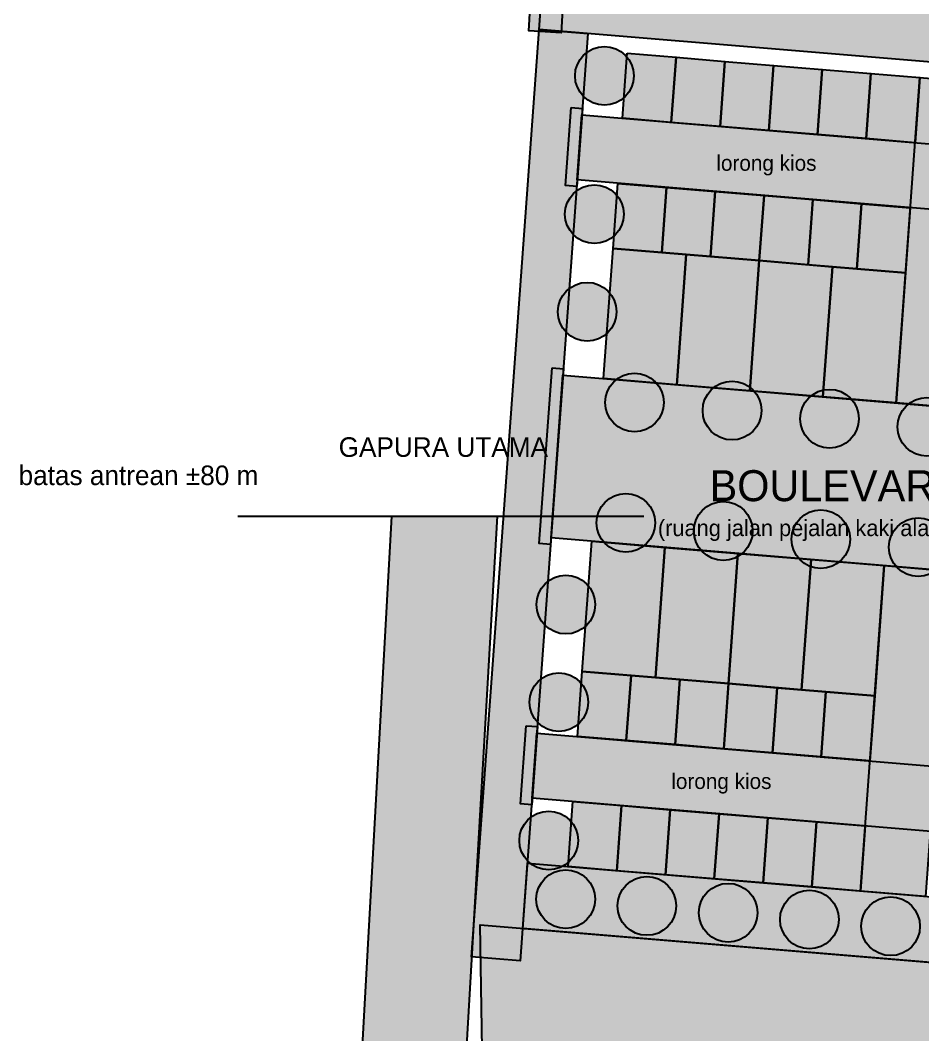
# Model space of a CAD drawing. Header units: centimetres. Extents: x 84414 to 95049, y -40145 to -11296.
# Drawn here: x 84414 to 89950, y -35311 to -29092 of the extents above; entities that cross this region are included whole.
import ezdxf
from ezdxf.enums import TextEntityAlignment as Align

# ---------------------------------------------------------------- set-up
doc = ezdxf.new("R2010")
doc.units = ezdxf.units.CM
for name, color, linetype in [('D_BlokKios_Koridor', 51, 'Continuous'), ('D_BlokKios_Unit', 6, 'Continuous'), ('D_Pejalan_Kaki', 3, 'Continuous'), ('D_Pintu', 1, 'Continuous'), ('D_Showcase_Plaza', 51, 'Continuous'), ('D_Taman', 94, 'Continuous'), ('D_Teks', 7, 'Continuous'), ('D_Zona_Antrean', 1, 'Continuous')]:
    doc.layers.add(name, color=color, linetype=linetype)

msp = doc.modelspace()

# ---------------------------------------------------------------- hatches: boundary and pattern name
at = {"layer": 'D_BlokKios_Koridor', "transparency": 33554585}
for points in [[(87859.4, -29672.5), (92094.7, -30025.4), (92065.7, -30424.3), (87830.3, -30071.5)], [(87583.2, -33462.5), (91818.5, -33815.3), (91789.4, -34214.3), (87554.1, -33861.4)]]:
    msp.add_hatch(color=51, dxfattribs=at).paths.add_polyline_path(points)
at = {"layer": 'D_BlokKios_Unit', "transparency": 33554585}
for color, points in [(6, [(88137.6, -29294.3), (88436.6, -29319.2), (88407.5, -29718.2), (88108.5, -29693.3)]), (6, [(88436.6, -29319.2), (88735.6, -29344.1), (88706.5, -29743.1), (88407.5, -29718.2)]), (6, [(88735.6, -29344.1), (89034.5, -29369.1), (89005.4, -29768), (88706.5, -29743.1)]), (6, [(89034.5, -29369.1), (89333.5, -29394), (89304.4, -29792.9), (89005.4, -29768)]), (6, [(89333.5, -29394), (89632.4, -29418.9), (89603.4, -29817.8), (89304.4, -29792.9)]), (6, [(89632.4, -29418.9), (89931.4, -29443.8), (89902.3, -29842.7), (89603.4, -29817.8)]), (6, [(88079.5, -30092.2), (88378.4, -30117.1), (88349.4, -30516.1), (88050.4, -30491.2)]), (6, [(88378.4, -30117.1), (88677.4, -30142), (88648.3, -30541), (88349.4, -30516.1)]), (6, [(88677.4, -30142), (88976.4, -30166.9), (88947.3, -30565.9), (88648.3, -30541)]), (6, [(88976.4, -30166.9), (89275.3, -30191.8), (89246.3, -30590.8), (88947.3, -30565.9)]), (6, [(89275.3, -30191.8), (89574.3, -30216.7), (89545.2, -30615.7), (89246.3, -30590.8)]), (6, [(89574.3, -30216.7), (89873.3, -30241.7), (89844.2, -30640.6), (89545.2, -30615.7)]), (1, [(88050.4, -30491.2), (88498.8, -30528.5), (88440.7, -31326.4), (87992.2, -31289)]), (1, [(88498.8, -30528.5), (88947.3, -30565.9), (88889.1, -31363.8), (88440.7, -31326.4)]), (1, [(88947.3, -30565.9), (89395.7, -30603.2), (89337.6, -31401.1), (88889.1, -31363.8)]), (1, [(89395.7, -30603.2), (89844.2, -30640.6), (89786, -31438.5), (89337.6, -31401.1)]), (1, [(87919.6, -32286.4), (88368, -32323.8), (88309.9, -33121.6), (87861.4, -33084.3)]), (1, [(88368, -32323.8), (88816.5, -32361.1), (88758.3, -33159), (88309.9, -33121.6)]), (1, [(88816.5, -32361.1), (89264.9, -32398.5), (89206.7, -33196.4), (88758.3, -33159)]), (1, [(89264.9, -32398.5), (89713.3, -32435.8), (89655.2, -33233.7), (89206.7, -33196.4)]), (6, [(87861.4, -33084.3), (88160.4, -33109.2), (88131.3, -33508.1), (87832.3, -33483.2)]), (6, [(88160.4, -33109.2), (88459.3, -33134.1), (88430.3, -33533), (88131.3, -33508.1)]), (6, [(88459.3, -33134.1), (88758.3, -33159), (88729.2, -33557.9), (88430.3, -33533)]), (6, [(88758.3, -33159), (89057.3, -33183.9), (89028.2, -33582.8), (88729.2, -33557.9)]), (6, [(89057.3, -33183.9), (89356.2, -33208.8), (89327.2, -33607.8), (89028.2, -33582.8)]), (6, [(89356.2, -33208.8), (89655.2, -33233.7), (89626.1, -33632.7), (89327.2, -33607.8)]), (6, [(87803.3, -33882.2), (88102.2, -33907.1), (88073.1, -34306), (87774.2, -34281.1)]), (6, [(88102.2, -33907.1), (88401.2, -33932), (88372.1, -34330.9), (88073.1, -34306)]), (6, [(88401.2, -33932), (88700.2, -33956.9), (88671.1, -34355.8), (88372.1, -34330.9)]), (6, [(88700.2, -33956.9), (88999.1, -33981.8), (88970, -34380.7), (88671.1, -34355.8)]), (6, [(88999.1, -33981.8), (89298.1, -34006.7), (89269, -34405.6), (88970, -34380.7)]), (6, [(89298.1, -34006.7), (89597, -34031.6), (89568, -34430.5), (89269, -34405.6)])]:
    msp.add_hatch(color=color, dxfattribs=at).paths.add_polyline_path(points)
at = {"layer": 'D_Pejalan_Kaki', "transparency": 33554585}
for points in [[(88317.9, -15650.3), (88517.6, -15661.9), (87732.7, -29169.1), (87533, -29157.5)], [(87628, -28720.1), (92859.9, -29155.9), (92828.7, -29584.8), (87596.8, -29148.9)], [(87596.8, -29148.9), (87895.8, -29173.8), (87481.4, -34858.8), (87182.5, -34833.9)], [(89931.4, -29443.8), (90330, -29477), (90184.7, -31471.7), (89786, -31438.5)], [(89713.3, -32435.8), (90112, -32469), (89966.6, -34463.8), (89568, -34430.5)]]:
    msp.add_hatch(color=3, dxfattribs=at).paths.add_polyline_path(points)
at = {"layer": 'D_Pintu', "transparency": 33554585}
for points in [[(87792.6, -29626.8), (87862.3, -29632.6), (87827.4, -30111.4), (87757.7, -30105.5)], [(87676.3, -31222.6), (87746, -31228.4), (87667.5, -32305.5), (87597.8, -32299.7)], [(87516.3, -33416.8), (87586.1, -33422.6), (87551.2, -33901.3), (87481.5, -33895.5)]]:
    msp.add_hatch(color=1, dxfattribs=at).paths.add_polyline_path(points)
at = {"layer": 'D_Showcase_Plaza', "transparency": 33554585}
msp.add_hatch(color=51, dxfattribs=at).paths.add_polyline_path([(87743.1, -31268.3), (91978.4, -31621.1), (91905.7, -32618.5), (87670.4, -32265.6)])
at = {"layer": 'D_Taman', "transparency": 33554585}
for points in [[(88177.2, -29433.1), (88176.3, -29415.5), (88173.7, -29398), (88169.4, -29380.9), (88163.5, -29364.3), (88155.9, -29348.3), (88146.8, -29333.1), (88136.3, -29319), (88124.4, -29305.9), (88111.4, -29294), (88097.2, -29283.5), (88082, -29274.4), (88066.1, -29266.8), (88049.4, -29260.9), (88032.3, -29256.6), (88014.8, -29254), (87997.2, -29253.1), (87979.5, -29254), (87962.1, -29256.6), (87944.9, -29260.9), (87928.3, -29266.8), (87912.3, -29274.4), (87897.2, -29283.5), (87883, -29294), (87869.9, -29305.9), (87858, -29319), (87847.5, -29333.1), (87838.4, -29348.3), (87830.9, -29364.3), (87824.9, -29380.9), (87820.6, -29398), (87818, -29415.5), (87817.2, -29433.1), (87818, -29450.8), (87820.6, -29468.3), (87824.9, -29485.4), (87830.9, -29502), (87838.4, -29518), (87847.5, -29533.1), (87858, -29547.3), (87869.9, -29560.4), (87883, -29572.3), (87897.2, -29582.8), (87912.3, -29591.9), (87928.3, -29599.4), (87944.9, -29605.4), (87962.1, -29609.7), (87979.5, -29612.3), (87997.2, -29613.1), (88014.8, -29612.3), (88032.3, -29609.7), (88049.4, -29605.4), (88066.1, -29599.4), (88082, -29591.9), (88097.2, -29582.8), (88111.4, -29572.3), (88124.4, -29560.4), (88136.3, -29547.3), (88146.8, -29533.1), (88155.9, -29518), (88163.5, -29502), (88169.4, -29485.4), (88173.7, -29468.3), (88176.3, -29450.8)], [(88115.4, -30280.9), (88114.5, -30263.2), (88111.9, -30245.8), (88107.6, -30228.6), (88101.7, -30212), (88094.1, -30196), (88085, -30180.9), (88074.5, -30166.7), (88062.7, -30153.6), (88049.6, -30141.8), (88035.4, -30131.2), (88020.2, -30122.1), (88004.3, -30114.6), (87987.6, -30108.6), (87970.5, -30104.4), (87953, -30101.8), (87935.4, -30100.9), (87917.7, -30101.8), (87900.3, -30104.4), (87883.1, -30108.6), (87866.5, -30114.6), (87850.5, -30122.1), (87835.4, -30131.2), (87821.2, -30141.8), (87808.1, -30153.6), (87796.2, -30166.7), (87785.7, -30180.9), (87776.6, -30196), (87769.1, -30212), (87763.1, -30228.6), (87758.8, -30245.8), (87756.2, -30263.2), (87755.4, -30280.9), (87756.2, -30298.5), (87758.8, -30316), (87763.1, -30333.1), (87769.1, -30349.8), (87776.6, -30365.7), (87785.7, -30380.9), (87796.2, -30395.1), (87808.1, -30408.2), (87821.2, -30420), (87835.4, -30430.6), (87850.5, -30439.6), (87866.5, -30447.2), (87883.1, -30453.1), (87900.3, -30457.4), (87917.7, -30460), (87935.4, -30460.9), (87953, -30460), (87970.5, -30457.4), (87987.6, -30453.1), (88004.3, -30447.2), (88020.2, -30439.6), (88035.4, -30430.6), (88049.6, -30420), (88062.7, -30408.2), (88074.5, -30395.1), (88085, -30380.9), (88094.1, -30365.7), (88101.7, -30349.8), (88107.6, -30333.1), (88111.9, -30316), (88114.5, -30298.5)], [(88071.8, -30879.3), (88070.9, -30861.7), (88068.3, -30844.2), (88064, -30827.1), (88058.1, -30810.4), (88050.5, -30794.5), (88041.4, -30779.3), (88030.9, -30765.1), (88019, -30752), (88006, -30740.2), (87991.8, -30729.6), (87976.6, -30720.6), (87960.7, -30713), (87944, -30707.1), (87926.9, -30702.8), (87909.4, -30700.2), (87891.8, -30699.3), (87874.1, -30700.2), (87856.7, -30702.8), (87839.5, -30707.1), (87822.9, -30713), (87806.9, -30720.6), (87791.8, -30729.6), (87777.6, -30740.2), (87764.5, -30752), (87752.6, -30765.1), (87742.1, -30779.3), (87733, -30794.5), (87725.5, -30810.4), (87719.5, -30827.1), (87715.2, -30844.2), (87712.6, -30861.7), (87711.8, -30879.3), (87712.6, -30896.9), (87715.2, -30914.4), (87719.5, -30931.6), (87725.5, -30948.2), (87733, -30964.2), (87742.1, -30979.3), (87752.6, -30993.5), (87764.5, -31006.6), (87777.6, -31018.4), (87791.8, -31029), (87806.9, -31038.1), (87822.9, -31045.6), (87839.5, -31051.6), (87856.7, -31055.8), (87874.1, -31058.4), (87891.8, -31059.3), (87909.4, -31058.4), (87926.9, -31055.8), (87944, -31051.6), (87960.7, -31045.6), (87976.6, -31038.1), (87991.8, -31029), (88006, -31018.4), (88019, -31006.6), (88030.9, -30993.5), (88041.4, -30979.3), (88050.5, -30964.2), (88058.1, -30948.2), (88064, -30931.6), (88068.3, -30914.4), (88070.9, -30896.9)], [(88362.1, -31435.3), (88361.2, -31417.7), (88358.6, -31400.2), (88354.4, -31383), (88348.4, -31366.4), (88340.9, -31350.4), (88331.8, -31335.3), (88321.2, -31321.1), (88309.4, -31308), (88296.3, -31296.2), (88282.1, -31285.6), (88267, -31276.6), (88251, -31269), (88234.4, -31263.1), (88217.2, -31258.8), (88199.8, -31256.2), (88182.1, -31255.3), (88164.5, -31256.2), (88147, -31258.8), (88129.9, -31263.1), (88113.2, -31269), (88097.3, -31276.6), (88082.1, -31285.6), (88067.9, -31296.2), (88054.8, -31308), (88043, -31321.1), (88032.4, -31335.3), (88023.4, -31350.4), (88015.8, -31366.4), (88009.9, -31383), (88005.6, -31400.2), (88003, -31417.7), (88002.1, -31435.3), (88003, -31452.9), (88005.6, -31470.4), (88009.9, -31487.6), (88015.8, -31504.2), (88023.4, -31520.2), (88032.4, -31535.3), (88043, -31549.5), (88054.8, -31562.6), (88067.9, -31574.4), (88082.1, -31585), (88097.3, -31594), (88113.2, -31601.6), (88129.9, -31607.6), (88147, -31611.8), (88164.5, -31614.4), (88182.1, -31615.3), (88199.8, -31614.4), (88217.2, -31611.8), (88234.4, -31607.6), (88251, -31601.6), (88267, -31594), (88282.1, -31585), (88296.3, -31574.4), (88309.4, -31562.6), (88321.2, -31549.5), (88331.8, -31535.3), (88340.9, -31520.2), (88348.4, -31504.2), (88354.4, -31487.6), (88358.6, -31470.4), (88361.2, -31452.9)], [(88960, -31485.1), (88959.2, -31467.5), (88956.6, -31450), (88952.3, -31432.9), (88946.3, -31416.2), (88938.8, -31400.3), (88929.7, -31385.1), (88919.2, -31370.9), (88907.3, -31357.8), (88894.2, -31346), (88880, -31335.5), (88864.9, -31326.4), (88848.9, -31318.8), (88832.3, -31312.9), (88815.2, -31308.6), (88797.7, -31306), (88780, -31305.1), (88762.4, -31306), (88744.9, -31308.6), (88727.8, -31312.9), (88711.2, -31318.8), (88695.2, -31326.4), (88680, -31335.5), (88665.8, -31346), (88652.8, -31357.8), (88640.9, -31370.9), (88630.4, -31385.1), (88621.3, -31400.3), (88613.7, -31416.2), (88607.8, -31432.9), (88603.5, -31450), (88600.9, -31467.5), (88600, -31485.1), (88600.9, -31502.8), (88603.5, -31520.2), (88607.8, -31537.4), (88613.7, -31554), (88621.3, -31570), (88630.4, -31585.1), (88640.9, -31599.3), (88652.8, -31612.4), (88665.8, -31624.3), (88680, -31634.8), (88695.2, -31643.9), (88711.2, -31651.4), (88727.8, -31657.4), (88744.9, -31661.7), (88762.4, -31664.2), (88780, -31665.1), (88797.7, -31664.2), (88815.2, -31661.7), (88832.3, -31657.4), (88848.9, -31651.4), (88864.9, -31643.9), (88880, -31634.8), (88894.2, -31624.3), (88907.3, -31612.4), (88919.2, -31599.3), (88929.7, -31585.1), (88938.8, -31570), (88946.3, -31554), (88952.3, -31537.4), (88956.6, -31520.2), (88959.2, -31502.8)], [(89558, -31534.9), (89557.1, -31517.3), (89554.5, -31499.8), (89550.2, -31482.7), (89544.3, -31466), (89536.7, -31450.1), (89527.6, -31434.9), (89517.1, -31420.7), (89505.2, -31407.6), (89492.2, -31395.8), (89478, -31385.3), (89462.8, -31376.2), (89446.8, -31368.6), (89430.2, -31362.7), (89413.1, -31358.4), (89395.6, -31355.8), (89378, -31354.9), (89360.3, -31355.8), (89342.8, -31358.4), (89325.7, -31362.7), (89309.1, -31368.6), (89293.1, -31376.2), (89278, -31385.3), (89263.8, -31395.8), (89250.7, -31407.6), (89238.8, -31420.7), (89228.3, -31434.9), (89219.2, -31450.1), (89211.7, -31466), (89205.7, -31482.7), (89201.4, -31499.8), (89198.8, -31517.3), (89198, -31534.9), (89198.8, -31552.6), (89201.4, -31570), (89205.7, -31587.2), (89211.7, -31603.8), (89219.2, -31619.8), (89228.3, -31634.9), (89238.8, -31649.1), (89250.7, -31662.2), (89263.8, -31674.1), (89278, -31684.6), (89293.1, -31693.7), (89309.1, -31701.2), (89325.7, -31707.2), (89342.8, -31711.5), (89360.3, -31714.1), (89378, -31714.9), (89395.6, -31714.1), (89413.1, -31711.5), (89430.2, -31707.2), (89446.8, -31701.2), (89462.8, -31693.7), (89478, -31684.6), (89492.2, -31674.1), (89505.2, -31662.2), (89517.1, -31649.1), (89527.6, -31634.9), (89536.7, -31619.8), (89544.3, -31603.8), (89550.2, -31587.2), (89554.5, -31570), (89557.1, -31552.6)], [(90155.9, -31584.7), (90155, -31567.1), (90152.4, -31549.6), (90148.1, -31532.5), (90142.2, -31515.9), (90134.6, -31499.9), (90125.6, -31484.7), (90115, -31470.6), (90103.2, -31457.5), (90090.1, -31445.6), (90075.9, -31435.1), (90060.7, -31426), (90044.8, -31418.4), (90028.1, -31412.5), (90011, -31408.2), (89993.5, -31405.6), (89975.9, -31404.7), (89958.2, -31405.6), (89940.8, -31408.2), (89923.6, -31412.5), (89907, -31418.4), (89891, -31426), (89875.9, -31435.1), (89861.7, -31445.6), (89848.6, -31457.5), (89836.8, -31470.6), (89826.2, -31484.7), (89817.1, -31499.9), (89809.6, -31515.9), (89803.6, -31532.5), (89799.4, -31549.6), (89796.8, -31567.1), (89795.9, -31584.7), (89796.8, -31602.4), (89799.4, -31619.9), (89803.6, -31637), (89809.6, -31653.6), (89817.1, -31669.6), (89826.2, -31684.7), (89836.8, -31698.9), (89848.6, -31712), (89861.7, -31723.9), (89875.9, -31734.4), (89891, -31743.5), (89907, -31751), (89923.6, -31757), (89940.8, -31761.3), (89958.2, -31763.9), (89975.9, -31764.7), (89993.5, -31763.9), (90011, -31761.3), (90028.1, -31757), (90044.8, -31751), (90060.7, -31743.5), (90075.9, -31734.4), (90090.1, -31723.9), (90103.2, -31712), (90115, -31698.9), (90125.6, -31684.7), (90134.6, -31669.6), (90142.2, -31653.6), (90148.1, -31637), (90152.4, -31619.9), (90155, -31602.4)], [(88308.3, -32173.3), (88307.5, -32155.7), (88304.9, -32138.2), (88300.6, -32121.1), (88294.6, -32104.5), (88287.1, -32088.5), (88278, -32073.3), (88267.5, -32059.2), (88255.6, -32046.1), (88242.5, -32034.2), (88228.3, -32023.7), (88213.2, -32014.6), (88197.2, -32007), (88180.6, -32001.1), (88163.4, -31996.8), (88146, -31994.2), (88128.3, -31993.3), (88110.7, -31994.2), (88093.2, -31996.8), (88076.1, -32001.1), (88059.4, -32007), (88043.5, -32014.6), (88028.3, -32023.7), (88014.1, -32034.2), (88001, -32046.1), (87989.2, -32059.2), (87978.7, -32073.3), (87969.6, -32088.5), (87962, -32104.5), (87956.1, -32121.1), (87951.8, -32138.2), (87949.2, -32155.7), (87948.3, -32173.3), (87949.2, -32191), (87951.8, -32208.5), (87956.1, -32225.6), (87962, -32242.2), (87969.6, -32258.2), (87978.7, -32273.3), (87989.2, -32287.5), (88001, -32300.6), (88014.1, -32312.5), (88028.3, -32323), (88043.5, -32332.1), (88059.4, -32339.6), (88076.1, -32345.6), (88093.2, -32349.9), (88110.7, -32352.5), (88128.3, -32353.3), (88146, -32352.5), (88163.4, -32349.9), (88180.6, -32345.6), (88197.2, -32339.6), (88213.2, -32332.1), (88228.3, -32323), (88242.5, -32312.5), (88255.6, -32300.6), (88267.5, -32287.5), (88278, -32273.3), (88287.1, -32258.2), (88294.6, -32242.2), (88300.6, -32225.6), (88304.9, -32208.5), (88307.5, -32191)], [(88906.2, -32223.2), (88905.4, -32205.5), (88902.8, -32188), (88898.5, -32170.9), (88892.5, -32154.3), (88885, -32138.3), (88875.9, -32123.2), (88865.4, -32109), (88853.5, -32095.9), (88840.4, -32084), (88826.2, -32073.5), (88811.1, -32064.4), (88795.1, -32056.9), (88778.5, -32050.9), (88761.4, -32046.6), (88743.9, -32044), (88726.2, -32043.2), (88708.6, -32044), (88691.1, -32046.6), (88674, -32050.9), (88657.4, -32056.9), (88641.4, -32064.4), (88626.2, -32073.5), (88612.1, -32084), (88599, -32095.9), (88587.1, -32109), (88576.6, -32123.2), (88567.5, -32138.3), (88559.9, -32154.3), (88554, -32170.9), (88549.7, -32188), (88547.1, -32205.5), (88546.2, -32223.2), (88547.1, -32240.8), (88549.7, -32258.3), (88554, -32275.4), (88559.9, -32292), (88567.5, -32308), (88576.6, -32323.2), (88587.1, -32337.3), (88599, -32350.4), (88612.1, -32362.3), (88626.2, -32372.8), (88641.4, -32381.9), (88657.4, -32389.5), (88674, -32395.4), (88691.1, -32399.7), (88708.6, -32402.3), (88726.2, -32403.2), (88743.9, -32402.3), (88761.4, -32399.7), (88778.5, -32395.4), (88795.1, -32389.5), (88811.1, -32381.9), (88826.2, -32372.8), (88840.4, -32362.3), (88853.5, -32350.4), (88865.4, -32337.3), (88875.9, -32323.2), (88885, -32308), (88892.5, -32292), (88898.5, -32275.4), (88902.8, -32258.3), (88905.4, -32240.8)], [(89504.2, -32273), (89503.3, -32255.3), (89500.7, -32237.9), (89496.4, -32220.7), (89490.5, -32204.1), (89482.9, -32188.1), (89473.8, -32173), (89463.3, -32158.8), (89451.5, -32145.7), (89438.4, -32133.8), (89424.2, -32123.3), (89409, -32114.2), (89393.1, -32106.7), (89376.4, -32100.7), (89359.3, -32096.4), (89341.8, -32093.8), (89324.2, -32093), (89306.5, -32093.8), (89289.1, -32096.4), (89271.9, -32100.7), (89255.3, -32106.7), (89239.3, -32114.2), (89224.2, -32123.3), (89210, -32133.8), (89196.9, -32145.7), (89185, -32158.8), (89174.5, -32173), (89165.4, -32188.1), (89157.9, -32204.1), (89151.9, -32220.7), (89147.6, -32237.9), (89145, -32255.3), (89144.2, -32273), (89145, -32290.6), (89147.6, -32308.1), (89151.9, -32325.2), (89157.9, -32341.9), (89165.4, -32357.8), (89174.5, -32373), (89185, -32387.2), (89196.9, -32400.3), (89210, -32412.1), (89224.2, -32422.6), (89239.3, -32431.7), (89255.3, -32439.3), (89271.9, -32445.2), (89289.1, -32449.5), (89306.5, -32452.1), (89324.2, -32453), (89341.8, -32452.1), (89359.3, -32449.5), (89376.4, -32445.2), (89393.1, -32439.3), (89409, -32431.7), (89424.2, -32422.6), (89438.4, -32412.1), (89451.5, -32400.3), (89463.3, -32387.2), (89473.8, -32373), (89482.9, -32357.8), (89490.5, -32341.9), (89496.4, -32325.2), (89500.7, -32308.1), (89503.3, -32290.6)], [(90102.1, -32322.8), (90101.2, -32305.1), (90098.6, -32287.7), (90094.4, -32270.5), (90088.4, -32253.9), (90080.8, -32237.9), (90071.8, -32222.8), (90061.2, -32208.6), (90049.4, -32195.5), (90036.3, -32183.6), (90022.1, -32173.1), (90007, -32164), (89991, -32156.5), (89974.4, -32150.5), (89957.2, -32146.2), (89939.7, -32143.7), (89922.1, -32142.8), (89904.5, -32143.7), (89887, -32146.2), (89869.9, -32150.5), (89853.2, -32156.5), (89837.3, -32164), (89822.1, -32173.1), (89807.9, -32183.6), (89794.8, -32195.5), (89783, -32208.6), (89772.4, -32222.8), (89763.4, -32237.9), (89755.8, -32253.9), (89749.9, -32270.5), (89745.6, -32287.7), (89743, -32305.1), (89742.1, -32322.8), (89743, -32340.4), (89745.6, -32357.9), (89749.9, -32375), (89755.8, -32391.7), (89763.4, -32407.6), (89772.4, -32422.8), (89783, -32437), (89794.8, -32450.1), (89807.9, -32461.9), (89822.1, -32472.4), (89837.3, -32481.5), (89853.2, -32489.1), (89869.9, -32495), (89887, -32499.3), (89904.5, -32501.9), (89922.1, -32502.8), (89939.7, -32501.9), (89957.2, -32499.3), (89974.4, -32495), (89991, -32489.1), (90007, -32481.5), (90022.1, -32472.4), (90036.3, -32461.9), (90049.4, -32450.1), (90061.2, -32437), (90071.8, -32422.8), (90080.8, -32407.6), (90088.4, -32391.7), (90094.4, -32375), (90098.6, -32357.9), (90101.2, -32340.4)], [(87940.9, -32674.5), (87940.1, -32656.9), (87937.5, -32639.4), (87933.2, -32622.3), (87927.2, -32605.7), (87919.7, -32589.7), (87910.6, -32574.5), (87900.1, -32560.4), (87888.2, -32547.3), (87875.1, -32535.4), (87860.9, -32524.9), (87845.8, -32515.8), (87829.8, -32508.2), (87813.2, -32502.3), (87796, -32498), (87778.6, -32495.4), (87760.9, -32494.5), (87743.3, -32495.4), (87725.8, -32498), (87708.7, -32502.3), (87692.1, -32508.2), (87676.1, -32515.8), (87660.9, -32524.9), (87646.7, -32535.4), (87633.7, -32547.3), (87621.8, -32560.4), (87611.3, -32574.5), (87602.2, -32589.7), (87594.6, -32605.7), (87588.7, -32622.3), (87584.4, -32639.4), (87581.8, -32656.9), (87580.9, -32674.5), (87581.8, -32692.2), (87584.4, -32709.7), (87588.7, -32726.8), (87594.6, -32743.4), (87602.2, -32759.4), (87611.3, -32774.5), (87621.8, -32788.7), (87633.7, -32801.8), (87646.7, -32813.7), (87660.9, -32824.2), (87676.1, -32833.3), (87692.1, -32840.8), (87708.7, -32846.8), (87725.8, -32851.1), (87743.3, -32853.7), (87760.9, -32854.5), (87778.6, -32853.7), (87796, -32851.1), (87813.2, -32846.8), (87829.8, -32840.8), (87845.8, -32833.3), (87860.9, -32824.2), (87875.1, -32813.7), (87888.2, -32801.8), (87900.1, -32788.7), (87910.6, -32774.5), (87919.7, -32759.4), (87927.2, -32743.4), (87933.2, -32726.8), (87937.5, -32709.7), (87940.1, -32692.2)], [(87897.3, -33273), (87896.5, -33255.3), (87893.9, -33237.8), (87889.6, -33220.7), (87883.6, -33204.1), (87876.1, -33188.1), (87867, -33173), (87856.5, -33158.8), (87844.6, -33145.7), (87831.5, -33133.8), (87817.3, -33123.3), (87802.2, -33114.2), (87786.2, -33106.7), (87769.6, -33100.7), (87752.4, -33096.4), (87735, -33093.8), (87717.3, -33093), (87699.7, -33093.8), (87682.2, -33096.4), (87665.1, -33100.7), (87648.4, -33106.7), (87632.5, -33114.2), (87617.3, -33123.3), (87603.1, -33133.8), (87590, -33145.7), (87578.2, -33158.8), (87567.7, -33173), (87558.6, -33188.1), (87551, -33204.1), (87545.1, -33220.7), (87540.8, -33237.8), (87538.2, -33255.3), (87537.3, -33273), (87538.2, -33290.6), (87540.8, -33308.1), (87545.1, -33325.2), (87551, -33341.8), (87558.6, -33357.8), (87567.7, -33373), (87578.2, -33387.1), (87590, -33400.2), (87603.1, -33412.1), (87617.3, -33422.6), (87632.5, -33431.7), (87648.4, -33439.3), (87665.1, -33445.2), (87682.2, -33449.5), (87699.7, -33452.1), (87717.3, -33453), (87735, -33452.1), (87752.4, -33449.5), (87769.6, -33445.2), (87786.2, -33439.3), (87802.2, -33431.7), (87817.3, -33422.6), (87831.5, -33412.1), (87844.6, -33400.2), (87856.5, -33387.1), (87867, -33373), (87876.1, -33357.8), (87883.6, -33341.8), (87889.6, -33325.2), (87893.9, -33308.1), (87896.5, -33290.6)], [(87835.5, -34120.7), (87834.7, -34103.1), (87832.1, -34085.6), (87827.8, -34068.5), (87821.8, -34051.8), (87814.3, -34035.9), (87805.2, -34020.7), (87794.7, -34006.5), (87782.8, -33993.4), (87769.7, -33981.6), (87755.5, -33971), (87740.4, -33962), (87724.4, -33954.4), (87707.8, -33948.5), (87690.7, -33944.2), (87673.2, -33941.6), (87655.5, -33940.7), (87637.9, -33941.6), (87620.4, -33944.2), (87603.3, -33948.5), (87586.7, -33954.4), (87570.7, -33962), (87555.5, -33971), (87541.3, -33981.6), (87528.3, -33993.4), (87516.4, -34006.5), (87505.9, -34020.7), (87496.8, -34035.9), (87489.2, -34051.8), (87483.3, -34068.5), (87479, -34085.6), (87476.4, -34103.1), (87475.5, -34120.7), (87476.4, -34138.4), (87479, -34155.8), (87483.3, -34173), (87489.2, -34189.6), (87496.8, -34205.6), (87505.9, -34220.7), (87516.4, -34234.9), (87528.3, -34248), (87541.3, -34259.9), (87555.5, -34270.4), (87570.7, -34279.5), (87586.7, -34287), (87603.3, -34293), (87620.4, -34297.2), (87637.9, -34299.8), (87655.5, -34300.7), (87673.2, -34299.8), (87690.7, -34297.2), (87707.8, -34293), (87724.4, -34287), (87740.4, -34279.5), (87755.5, -34270.4), (87769.7, -34259.9), (87782.8, -34248), (87794.7, -34234.9), (87805.2, -34220.7), (87814.3, -34205.6), (87821.8, -34189.6), (87827.8, -34173), (87832.1, -34155.8), (87834.7, -34138.4)], [(87525, -34260.3), (92458, -34671.3), (92428.9, -35070.3), (87496, -34659.3)], [(87939.6, -34480.6), (87938.8, -34462.9), (87936.2, -34445.5), (87931.9, -34428.3), (87925.9, -34411.7), (87918.4, -34395.7), (87909.3, -34380.6), (87898.8, -34366.4), (87886.9, -34353.3), (87873.8, -34341.4), (87859.6, -34330.9), (87844.5, -34321.8), (87828.5, -34314.3), (87811.9, -34308.3), (87794.8, -34304), (87777.3, -34301.4), (87759.6, -34300.6), (87742, -34301.4), (87724.5, -34304), (87707.4, -34308.3), (87690.8, -34314.3), (87674.8, -34321.8), (87659.6, -34330.9), (87645.5, -34341.4), (87632.4, -34353.3), (87620.5, -34366.4), (87610, -34380.6), (87600.9, -34395.7), (87593.3, -34411.7), (87587.4, -34428.3), (87583.1, -34445.5), (87580.5, -34462.9), (87579.6, -34480.6), (87580.5, -34498.2), (87583.1, -34515.7), (87587.4, -34532.8), (87593.3, -34549.5), (87600.9, -34565.4), (87610, -34580.6), (87620.5, -34594.8), (87632.4, -34607.9), (87645.5, -34619.7), (87659.6, -34630.2), (87674.8, -34639.3), (87690.8, -34646.9), (87707.4, -34652.8), (87724.5, -34657.1), (87742, -34659.7), (87759.6, -34660.6), (87777.3, -34659.7), (87794.8, -34657.1), (87811.9, -34652.8), (87828.5, -34646.9), (87844.5, -34639.3), (87859.6, -34630.2), (87873.8, -34619.7), (87886.9, -34607.9), (87898.8, -34594.8), (87909.3, -34580.6), (87918.4, -34565.4), (87925.9, -34549.5), (87931.9, -34532.8), (87936.2, -34515.7), (87938.8, -34498.2)], [(88437.9, -34522.1), (88437.1, -34504.4), (88434.5, -34487), (88430.2, -34469.8), (88424.2, -34453.2), (88416.7, -34437.2), (88407.6, -34422.1), (88397.1, -34407.9), (88385.2, -34394.8), (88372.1, -34382.9), (88357.9, -34372.4), (88342.8, -34363.3), (88326.8, -34355.8), (88310.2, -34349.8), (88293, -34345.5), (88275.6, -34343), (88257.9, -34342.1), (88240.3, -34343), (88222.8, -34345.5), (88205.7, -34349.8), (88189, -34355.8), (88173.1, -34363.3), (88157.9, -34372.4), (88143.7, -34382.9), (88130.6, -34394.8), (88118.8, -34407.9), (88108.3, -34422.1), (88099.2, -34437.2), (88091.6, -34453.2), (88085.7, -34469.8), (88081.4, -34487), (88078.8, -34504.4), (88077.9, -34522.1), (88078.8, -34539.7), (88081.4, -34557.2), (88085.7, -34574.3), (88091.6, -34591), (88099.2, -34606.9), (88108.3, -34622.1), (88118.8, -34636.3), (88130.6, -34649.4), (88143.7, -34661.2), (88157.9, -34671.8), (88173.1, -34680.8), (88189, -34688.4), (88205.7, -34694.3), (88222.8, -34698.6), (88240.3, -34701.2), (88257.9, -34702.1), (88275.6, -34701.2), (88293, -34698.6), (88310.2, -34694.3), (88326.8, -34688.4), (88342.8, -34680.8), (88357.9, -34671.8), (88372.1, -34661.2), (88385.2, -34649.4), (88397.1, -34636.3), (88407.6, -34622.1), (88416.7, -34606.9), (88424.2, -34591), (88430.2, -34574.3), (88434.5, -34557.2), (88437.1, -34539.7)], [(88936.2, -34563.6), (88935.3, -34546), (88932.7, -34528.5), (88928.4, -34511.3), (88922.5, -34494.7), (88914.9, -34478.7), (88905.9, -34463.6), (88895.3, -34449.4), (88883.5, -34436.3), (88870.4, -34424.5), (88856.2, -34413.9), (88841, -34404.9), (88825.1, -34397.3), (88808.4, -34391.3), (88791.3, -34387.1), (88773.8, -34384.5), (88756.2, -34383.6), (88738.6, -34384.5), (88721.1, -34387.1), (88703.9, -34391.3), (88687.3, -34397.3), (88671.3, -34404.9), (88656.2, -34413.9), (88642, -34424.5), (88628.9, -34436.3), (88617.1, -34449.4), (88606.5, -34463.6), (88597.4, -34478.7), (88589.9, -34494.7), (88583.9, -34511.3), (88579.7, -34528.5), (88577.1, -34546), (88576.2, -34563.6), (88577.1, -34581.2), (88579.7, -34598.7), (88583.9, -34615.8), (88589.9, -34632.5), (88597.4, -34648.4), (88606.5, -34663.6), (88617.1, -34677.8), (88628.9, -34690.9), (88642, -34702.7), (88656.2, -34713.3), (88671.3, -34722.3), (88687.3, -34729.9), (88703.9, -34735.8), (88721.1, -34740.1), (88738.6, -34742.7), (88756.2, -34743.6), (88773.8, -34742.7), (88791.3, -34740.1), (88808.4, -34735.8), (88825.1, -34729.9), (88841, -34722.3), (88856.2, -34713.3), (88870.4, -34702.7), (88883.5, -34690.9), (88895.3, -34677.8), (88905.9, -34663.6), (88914.9, -34648.4), (88922.5, -34632.5), (88928.4, -34615.8), (88932.7, -34598.7), (88935.3, -34581.2)], [(89434.5, -34605.1), (89433.6, -34587.5), (89431, -34570), (89426.7, -34552.9), (89420.8, -34536.2), (89413.2, -34520.3), (89404.1, -34505.1), (89393.6, -34490.9), (89381.7, -34477.8), (89368.7, -34466), (89354.5, -34455.4), (89339.3, -34446.4), (89323.4, -34438.8), (89306.7, -34432.9), (89289.6, -34428.6), (89272.1, -34426), (89254.5, -34425.1), (89236.8, -34426), (89219.4, -34428.6), (89202.2, -34432.9), (89185.6, -34438.8), (89169.6, -34446.4), (89154.5, -34455.4), (89140.3, -34466), (89127.2, -34477.8), (89115.3, -34490.9), (89104.8, -34505.1), (89095.7, -34520.3), (89088.2, -34536.2), (89082.2, -34552.9), (89077.9, -34570), (89075.3, -34587.5), (89074.5, -34605.1), (89075.3, -34622.8), (89077.9, -34640.2), (89082.2, -34657.4), (89088.2, -34674), (89095.7, -34690), (89104.8, -34705.1), (89115.3, -34719.3), (89127.2, -34732.4), (89140.3, -34744.3), (89154.5, -34754.8), (89169.6, -34763.9), (89185.6, -34771.4), (89202.2, -34777.4), (89219.4, -34781.7), (89236.8, -34784.2), (89254.5, -34785.1), (89272.1, -34784.2), (89289.6, -34781.7), (89306.7, -34777.4), (89323.4, -34771.4), (89339.3, -34763.9), (89354.5, -34754.8), (89368.7, -34744.3), (89381.7, -34732.4), (89393.6, -34719.3), (89404.1, -34705.1), (89413.2, -34690), (89420.8, -34674), (89426.7, -34657.4), (89431, -34640.2), (89433.6, -34622.8)], [(89932.7, -34646.6), (89931.9, -34629), (89929.3, -34611.5), (89925, -34594.4), (89919, -34577.7), (89911.5, -34561.8), (89902.4, -34546.6), (89891.9, -34532.4), (89880, -34519.3), (89866.9, -34507.5), (89852.7, -34497), (89837.6, -34487.9), (89821.6, -34480.3), (89805, -34474.4), (89787.9, -34470.1), (89770.4, -34467.5), (89752.7, -34466.6), (89735.1, -34467.5), (89717.6, -34470.1), (89700.5, -34474.4), (89683.9, -34480.3), (89667.9, -34487.9), (89652.7, -34497), (89638.6, -34507.5), (89625.5, -34519.3), (89613.6, -34532.4), (89603.1, -34546.6), (89594, -34561.8), (89586.4, -34577.7), (89580.5, -34594.4), (89576.2, -34611.5), (89573.6, -34629), (89572.7, -34646.6), (89573.6, -34664.3), (89576.2, -34681.7), (89580.5, -34698.9), (89586.4, -34715.5), (89594, -34731.5), (89603.1, -34746.6), (89613.6, -34760.8), (89625.5, -34773.9), (89638.6, -34785.8), (89652.7, -34796.3), (89667.9, -34805.4), (89683.9, -34812.9), (89700.5, -34818.9), (89717.6, -34823.2), (89735.1, -34825.8), (89752.7, -34826.6), (89770.4, -34825.8), (89787.9, -34823.2), (89805, -34818.9), (89821.6, -34812.9), (89837.6, -34805.4), (89852.7, -34796.3), (89866.9, -34785.8), (89880, -34773.9), (89891.9, -34760.8), (89902.4, -34746.6), (89911.5, -34731.5), (89919, -34715.5), (89925, -34698.9), (89929.3, -34681.7), (89931.9, -34664.3)], [(94521.6, -35244.6), (94504.7, -35476.5), (94449.1, -35483.3), (93766.7, -36139.1), (91430.6, -36558.9), (87269.5, -36798.7), (87234.8, -34637.5)]]:
    msp.add_hatch(color=94, dxfattribs=at).paths.add_polyline_path(points)
at = {"layer": 'D_Zona_Antrean', "transparency": 33554585}
msp.add_hatch(color=1, dxfattribs=at).paths.add_polyline_path([(86248.9, -40145), (86693.9, -32132), (87339.3, -32132), (86875.4, -40145)])

# ---------------------------------------------------------------- linework, layer by layer
at = {"layer": 'D_BlokKios_Koridor'}
for points in [[(87859.4, -29672.5), (92094.7, -30025.4), (92065.7, -30424.3), (87830.3, -30071.5)], [(87583.2, -33462.5), (91818.5, -33815.3), (91789.4, -34214.3), (87554.1, -33861.4)]]:
    msp.add_lwpolyline(points, close=True, dxfattribs=at)
at = {"layer": 'D_BlokKios_Unit'}
for points in [[(88137.6, -29294.3), (88436.6, -29319.2), (88407.5, -29718.2), (88108.5, -29693.3)], [(88436.6, -29319.2), (88735.6, -29344.1), (88706.5, -29743.1), (88407.5, -29718.2)], [(88735.6, -29344.1), (89034.5, -29369.1), (89005.4, -29768), (88706.5, -29743.1)], [(89034.5, -29369.1), (89333.5, -29394), (89304.4, -29792.9), (89005.4, -29768)], [(89333.5, -29394), (89632.4, -29418.9), (89603.4, -29817.8), (89304.4, -29792.9)], [(89632.4, -29418.9), (89931.4, -29443.8), (89902.3, -29842.7), (89603.4, -29817.8)], [(88079.5, -30092.2), (88378.4, -30117.1), (88349.4, -30516.1), (88050.4, -30491.2)], [(88378.4, -30117.1), (88677.4, -30142), (88648.3, -30541), (88349.4, -30516.1)], [(88677.4, -30142), (88976.4, -30166.9), (88947.3, -30565.9), (88648.3, -30541)], [(88976.4, -30166.9), (89275.3, -30191.8), (89246.3, -30590.8), (88947.3, -30565.9)], [(89275.3, -30191.8), (89574.3, -30216.7), (89545.2, -30615.7), (89246.3, -30590.8)], [(89574.3, -30216.7), (89873.3, -30241.7), (89844.2, -30640.6), (89545.2, -30615.7)], [(88050.4, -30491.2), (88498.8, -30528.5), (88440.7, -31326.4), (87992.2, -31289)], [(88498.8, -30528.5), (88947.3, -30565.9), (88889.1, -31363.8), (88440.7, -31326.4)], [(88947.3, -30565.9), (89395.7, -30603.2), (89337.6, -31401.1), (88889.1, -31363.8)], [(89395.7, -30603.2), (89844.2, -30640.6), (89786, -31438.5), (89337.6, -31401.1)], [(87919.6, -32286.4), (88368, -32323.8), (88309.9, -33121.6), (87861.4, -33084.3)], [(88368, -32323.8), (88816.5, -32361.1), (88758.3, -33159), (88309.9, -33121.6)], [(88816.5, -32361.1), (89264.9, -32398.5), (89206.7, -33196.4), (88758.3, -33159)], [(89264.9, -32398.5), (89713.3, -32435.8), (89655.2, -33233.7), (89206.7, -33196.4)], [(87861.4, -33084.3), (88160.4, -33109.2), (88131.3, -33508.1), (87832.3, -33483.2)], [(88160.4, -33109.2), (88459.3, -33134.1), (88430.3, -33533), (88131.3, -33508.1)], [(88459.3, -33134.1), (88758.3, -33159), (88729.2, -33557.9), (88430.3, -33533)], [(88758.3, -33159), (89057.3, -33183.9), (89028.2, -33582.8), (88729.2, -33557.9)], [(89057.3, -33183.9), (89356.2, -33208.8), (89327.2, -33607.8), (89028.2, -33582.8)], [(89356.2, -33208.8), (89655.2, -33233.7), (89626.1, -33632.7), (89327.2, -33607.8)], [(87803.3, -33882.2), (88102.2, -33907.1), (88073.1, -34306), (87774.2, -34281.1)], [(88102.2, -33907.1), (88401.2, -33932), (88372.1, -34330.9), (88073.1, -34306)], [(88401.2, -33932), (88700.2, -33956.9), (88671.1, -34355.8), (88372.1, -34330.9)], [(88700.2, -33956.9), (88999.1, -33981.8), (88970, -34380.7), (88671.1, -34355.8)], [(88999.1, -33981.8), (89298.1, -34006.7), (89269, -34405.6), (88970, -34380.7)], [(89298.1, -34006.7), (89597, -34031.6), (89568, -34430.5), (89269, -34405.6)]]:
    msp.add_lwpolyline(points, close=True, dxfattribs=at)
at = {"layer": 'D_Pejalan_Kaki'}
for points in [[(88317.9, -15650.3), (88517.6, -15661.9), (87732.7, -29169.1), (87533, -29157.5)], [(87628, -28720.1), (92859.9, -29155.9), (92828.7, -29584.8), (87596.8, -29148.9)], [(87596.8, -29148.9), (87895.8, -29173.8), (87481.4, -34858.8), (87182.5, -34833.9)], [(89931.4, -29443.8), (90330, -29477), (90184.7, -31471.7), (89786, -31438.5)], [(89713.3, -32435.8), (90112, -32469), (89966.6, -34463.8), (89568, -34430.5)]]:
    msp.add_lwpolyline(points, close=True, dxfattribs=at)
at = {"layer": 'D_Pintu'}
for points in [[(87792.6, -29626.8), (87862.3, -29632.6), (87827.4, -30111.4), (87757.7, -30105.5)], [(87676.3, -31222.6), (87746, -31228.4), (87667.5, -32305.5), (87597.8, -32299.7)], [(87516.3, -33416.8), (87586.1, -33422.6), (87551.2, -33901.3), (87481.5, -33895.5)]]:
    msp.add_lwpolyline(points, close=True, dxfattribs=at)
at = {"layer": 'D_Showcase_Plaza'}
msp.add_lwpolyline([(87743.1, -31268.3), (91978.4, -31621.1), (91905.7, -32618.5), (87670.4, -32265.6)], close=True, dxfattribs=at)
at = {"layer": 'D_Taman'}
for points in [[(87525, -34260.3), (92458, -34671.3), (92428.9, -35070.3), (87496, -34659.3)], [(94521.6, -35244.6), (94504.7, -35476.5), (94449.1, -35483.3), (93766.7, -36139.1), (91430.6, -36558.9), (87269.5, -36798.7), (87234.8, -34637.5)]]:
    msp.add_lwpolyline(points, close=True, dxfattribs=at)
for centre in [(87997.2, -29433.1), (87935.4, -30280.9), (87891.8, -30879.3), (88182.1, -31435.3), (88780, -31485.1), (89378, -31534.9), (89975.9, -31584.7), (88128.3, -32173.3), (88726.2, -32223.2), (89324.2, -32273), (89922.1, -32322.8), (87760.9, -32674.5), (87717.3, -33273), (87655.5, -34120.7), (87759.6, -34480.6), (88257.9, -34522.1), (88756.2, -34563.6), (89254.5, -34605.1), (89752.7, -34646.6)]:
    msp.add_circle(centre, 180, dxfattribs=at)
at = {"layer": 'D_Zona_Antrean'}
msp.add_line((85748.4, -32132), (88239.3, -32132), dxfattribs=at)
msp.add_lwpolyline([(86248.9, -40145), (86693.9, -32132), (87339.3, -32132), (86875.4, -40145)], close=True, dxfattribs=at)

# ---------------------------------------------------------------- texts
at = {"layer": 'D_Pintu'}
msp.add_text('GAPURA UTAMA', height=120, dxfattribs=at).set_placement((87009.2, -31708.8), align=Align.MIDDLE_CENTER)
at = {"layer": 'D_Teks'}
for s, height, p in [('lorong kios', 95, (88990.9, -29967.5)), ('BOULEVARD UMKM', 190, (89849.3, -31945.5)), ('(ruang jalan pejalan kaki ala Paskal Hyper Square)', 100, (89830.4, -32204.8)), ('lorong kios', 95, (88714.7, -33757.4))]:
    msp.add_text(s, height=height, dxfattribs=at).set_placement(p, align=Align.MIDDLE_CENTER)
at = {"layer": 'D_Zona_Antrean'}
msp.add_text('batas antrean ±80 m', height=120, dxfattribs=at).set_placement((85139.3, -31882), align=Align.MIDDLE_CENTER)

doc.saveas('drawing.dxf')
